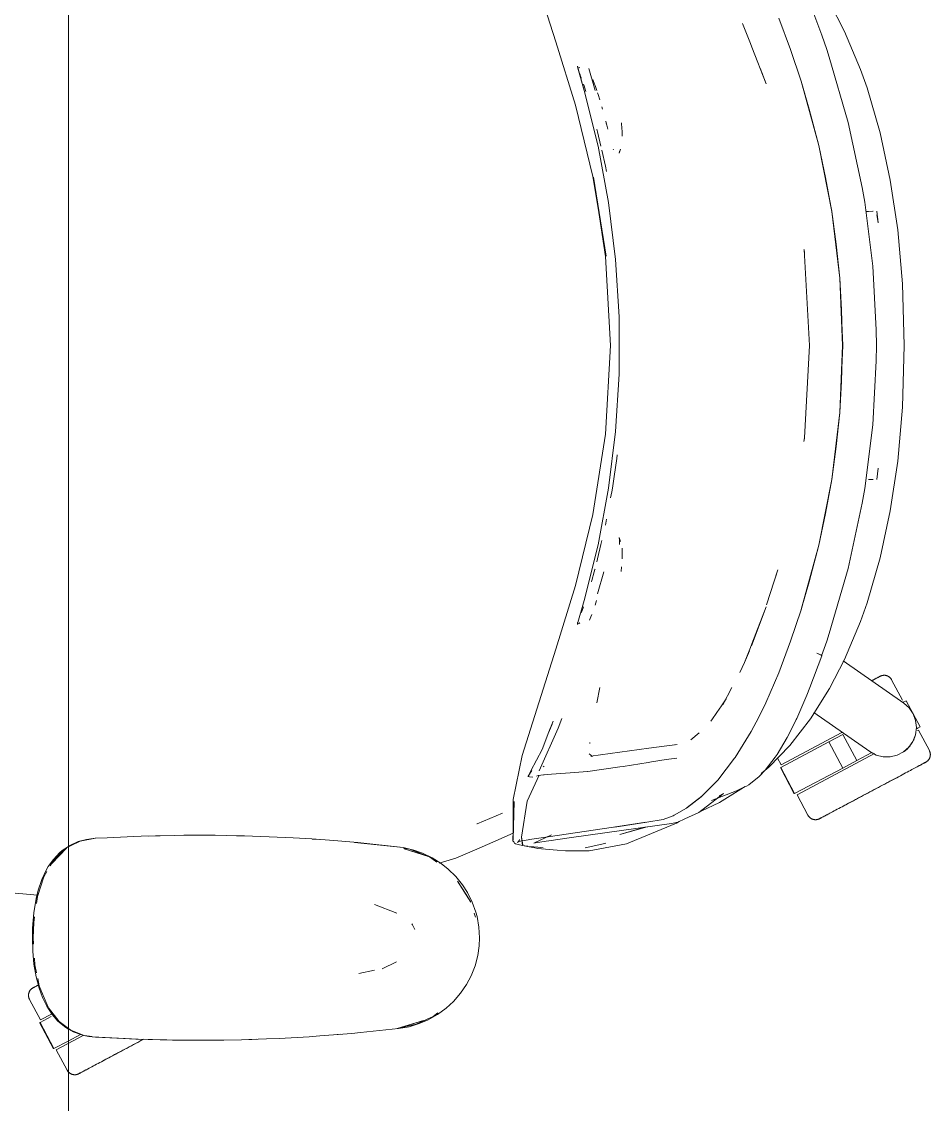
# Model space of a CAD drawing. Header units: millimetres. Extents: x 155927 to 326028, y -36033 to 97293.
# Drawn here: x 202203 to 202633, y 31771 to 32283 of the extents above; entities that cross this region are included whole.
import ezdxf

# ---------------------------------------------------------------- set-up
doc = ezdxf.new("R2010")
doc.units = ezdxf.units.MM
doc.header["$MEASUREMENT"] = 0
doc.layers.add('G-IMPT', color=8, linetype='CONTINUOUS', lineweight=9)
doc.layers.add('I-FURN', color=8, linetype='CONTINUOUS', lineweight=9)

msp = doc.modelspace()

# ---------------------------------------------------------------- linework, layer by layer
at = {"layer": 'G-IMPT'}
for p, q in [((202455.88, 32273.41), (202439.89, 32323.65)), ((202581.55, 32276.5), (202575.95, 32291.57)), ((202592.36, 32278.29), (202585.26, 32292.07)), ((202566.78, 32269.72), (202561.32, 32284.6)), ((202547.81, 32272.64), (202544.09, 32281.96)), ((202544.09, 32281.96), (202545.08, 32279.72)), ((202599.87, 32260.32), (202592.36, 32278.29)), ((202465.07, 32243.43), (202455.88, 32273.41)), ((202581.55, 32276.5), (202583.89, 32269.67)), ((202548.47, 32270.91), (202547.81, 32272.64)), ((202555.19, 32253.46), (202548.47, 32270.91)), ((202566.78, 32269.72), (202571.78, 32254.8)), ((202585.08, 32266.07), (202583.89, 32269.67)), ((202585.08, 32266.07), (202594.02, 32235.24)), ((202466.03, 32261.6), (202466.16, 32261.85)), ((202469.3, 32250.38), (202466.03, 32261.6)), ((202469.3, 32250.38), (202466.18, 32261.2)), ((202466.23, 32260.91), (202466.18, 32261.2)), ((202469.3, 32250.38), (202466.23, 32260.91)), ((202467.12, 32261.06), (202466.51, 32261.45)), ((202467.12, 32261.06), (202466.91, 32261.21)), ((202467.57, 32257.13), (202467.17, 32258.2)), ((202474.49, 32250.38), (202471.45, 32260.81)), ((202555.19, 32253.46), (202552.46, 32260.89)), ((202599.87, 32260.32), (202602.95, 32251.58)), ((202467.92, 32256.16), (202467.57, 32257.13)), ((202468.9, 32253.41), (202469.19, 32252.61)), ((202469.92, 32250.38), (202469.19, 32252.61)), ((202473.37, 32255.56), (202474.13, 32253.4)), ((202474.38, 32252.68), (202474.13, 32253.4)), ((202474.38, 32252.68), (202475.15, 32250.37)), ((202575.51, 32241.55), (202571.74, 32254.71)), ((202580.17, 32224.3), (202571.74, 32254.71)), ((202580.17, 32224.3), (202571.78, 32254.8)), ((202475.84, 32224.06), (202469.3, 32250.38)), ((202469.92, 32250.38), (202470.07, 32249.92)), ((202475.53, 32249.24), (202475.78, 32248.46)), ((202475.78, 32248.46), (202476.57, 32245.97)), ((202602.95, 32251.58), (202609.12, 32230.34)), ((202465.07, 32243.43), (202473.38, 32209.75)), ((202477.56, 32242.67), (202477.89, 32241.55)), ((202575.51, 32241.55), (202580.17, 32224.3)), ((202475.61, 32230.8), (202475.27, 32232.08)), ((202479.47, 32235.88), (202480.46, 32232.02)), ((202479.47, 32235.88), (202479.86, 32234.35)), ((202486.89, 32234.53), (202486.85, 32235.01)), ((202487.16, 32230.82), (202486.89, 32234.53)), ((202600.69, 32204.45), (202594.02, 32235.24)), ((202477.16, 32224.05), (202475.61, 32230.8)), ((202487.16, 32230.82), (202487.26, 32229.45)), ((202487.27, 32228.75), (202487.26, 32229.45)), ((202609.12, 32230.34), (202613.93, 32207.98)), ((202475.84, 32224.06), (202480.78, 32197.4)), ((202479.32, 32214.65), (202477.62, 32222.07)), ((202483.06, 32222.26), (202482.93, 32222.67)), ((202485.73, 32220.66), (202486.42, 32222.61)), ((202485.73, 32220.66), (202485.95, 32221.71)), ((202586.34, 32193.18), (202580.13, 32224.42)), ((202580.13, 32224.42), (202586.34, 32193.25)), ((202580.17, 32224.3), (202583.24, 32209.28)), ((202479.79, 32212.02), (202479.32, 32214.65)), ((202473.38, 32209.75), (202479.64, 32172.01)), ((202479.38, 32171.83), (202473.64, 32209.37)), ((202479.64, 32172.01), (202473.64, 32209.37)), ((202586.34, 32193.18), (202583.24, 32209.28)), ((202617.43, 32184.56), (202613.93, 32207.98)), ((202601.88, 32197.53), (202600.69, 32204.45)), ((202480.78, 32197.4), (202484.07, 32170.48)), ((202605.69, 32167.36), (202601.88, 32197.53)), ((202590.16, 32161.66), (202586.34, 32193.25)), ((202588.29, 32177.7), (202586.34, 32193.18)), ((202590.13, 32161.62), (202586.34, 32193.18)), ((202602.43, 32193.17), (202603.67, 32193.22)), ((202605.76, 32193.29), (202603.67, 32193.22)), ((202605.76, 32193.29), (202605.65, 32193.29)), ((202607.52, 32193.26), (202608.17, 32187.85)), ((202607.61, 32191.61), (202608.17, 32187.85)), ((202619.69, 32158.99), (202617.43, 32184.56)), ((202588.29, 32177.7), (202590.13, 32161.62)), ((202479.38, 32171.83), (202481.73, 32129.85)), ((202573.12, 32175.12), (202573.17, 32174.88)), ((202575.67, 32129.85), (202573.17, 32175.19)), ((202573.17, 32175.19), (202573.4, 32173.57)), ((202573.4, 32173.57), (202573.17, 32174.88)), ((202485.73, 32143.41), (202484.07, 32170.48)), ((202607.3, 32137.16), (202605.69, 32167.36)), ((202590.13, 32161.62), (202590.8, 32146.73)), ((202590.13, 32161.62), (202591.27, 32129.85)), ((202591.5, 32129.85), (202590.16, 32161.66)), ((202620.54, 32129.85), (202619.69, 32158.99)), ((202590.8, 32146.73), (202591.27, 32129.85)), ((202485.73, 32116.29), (202485.73, 32143.41)), ((202607.3, 32137.16), (202607.4, 32129.85)), ((202479.38, 32087.86), (202481.73, 32129.85)), ((202575.73, 32129.85), (202573.4, 32086.12)), ((202575.67, 32129.85), (202573.4, 32086.12)), ((202590.13, 32098.07), (202591.27, 32129.85)), ((202590.16, 32098.03), (202591.5, 32129.85)), ((202590.8, 32112.96), (202591.27, 32129.85)), ((202607.3, 32122.53), (202607.4, 32129.85)), ((202619.69, 32100.7), (202620.54, 32129.85)), ((202607.3, 32122.53), (202605.69, 32092.33)), ((202485.73, 32116.29), (202484.07, 32089.21)), ((202590.8, 32112.96), (202590.13, 32098.07)), ((202617.43, 32075.13), (202619.69, 32100.7)), ((202590.13, 32098.07), (202586.34, 32066.52)), ((202590.16, 32098.03), (202586.34, 32066.44)), ((202590.13, 32098.07), (202588.29, 32081.99)), ((202480.78, 32062.3), (202484.07, 32089.21)), ((202605.69, 32092.33), (202601.88, 32062.16)), ((202473.38, 32049.94), (202479.38, 32087.86)), ((202573.12, 32084.57), (202573.17, 32084.81)), ((202573.4, 32086.12), (202573.14, 32084.34)), ((202573.4, 32086.12), (202573.17, 32084.81)), ((202586.34, 32066.52), (202588.29, 32081.99)), ((202483.4, 32067.92), (202484.69, 32076.45)), ((202484.69, 32076.45), (202484.87, 32078.11)), ((202613.93, 32051.71), (202617.43, 32075.13)), ((202607.52, 32066.43), (202608.17, 32071.85)), ((202483.4, 32067.92), (202482.55, 32062.3)), ((202580.17, 32035.39), (202586.34, 32066.52)), ((202580.17, 32035.39), (202586.34, 32066.44)), ((202586.34, 32066.52), (202583.24, 32050.41)), ((202603.67, 32066.47), (202605.76, 32066.4)), ((202605.76, 32066.4), (202605.65, 32066.4)), ((202475.84, 32035.63), (202480.78, 32062.3)), ((202481.75, 32057.77), (202482.3, 32060.67)), ((202482.55, 32062.3), (202482.3, 32060.67)), ((202601.88, 32062.16), (202600.69, 32055.24)), ((202594.02, 32024.45), (202600.69, 32055.24)), ((202473.38, 32049.94), (202465.07, 32016.26)), ((202479.82, 32047.66), (202479.28, 32044.85)), ((202580.17, 32035.39), (202583.24, 32050.41)), ((202609.12, 32029.35), (202613.93, 32051.71)), ((202477.62, 32037.62), (202477.16, 32035.64)), ((202485.95, 32037.99), (202485.73, 32039.03)), ((202485.73, 32039.03), (202486.42, 32037.08)), ((202485.95, 32037.99), (202485.98, 32035.68)), ((202475.84, 32035.63), (202469.3, 32009.31)), ((202475.61, 32028.89), (202477.16, 32035.64)), ((202485.99, 32035.82), (202485.98, 32035.68)), ((202487.27, 32033.98), (202487.18, 32028.92)), ((202487.27, 32033.98), (202487.26, 32031.19)), ((202580.17, 32035.39), (202571.74, 32004.98)), ((202580.17, 32035.39), (202571.78, 32004.89)), ((202575.51, 32018.14), (202580.17, 32035.39)), ((202475.61, 32028.89), (202475.28, 32027.6)), ((202487.18, 32028.92), (202487.26, 32031.19)), ((202602.95, 32008.11), (202609.12, 32029.35)), ((202473.99, 32022.73), (202472.88, 32018.74)), ((202473.99, 32022.73), (202474.31, 32023.87)), ((202474.31, 32023.87), (202474.36, 32024.05)), ((202475.58, 32012.41), (202478.49, 32022.8)), ((202486.87, 32025.13), (202486.65, 32023.03)), ((202560.72, 32023.7), (202555.46, 32007.22)), ((202560.72, 32023.7), (202559.64, 32020.27)), ((202594.02, 32024.45), (202585.08, 31993.62)), ((202472.88, 32018.74), (202472.67, 32018.05)), ((202575.51, 32018.14), (202571.74, 32004.98)), ((202455.88, 31986.29), (202465.07, 32016.26)), ((202469.3, 32009.31), (202466.22, 31998.88)), ((202475.14, 32009.32), (202474.41, 32007.1)), ((202602.95, 32008.11), (202599.87, 31999.37)), ((202468.14, 32004.11), (202467.89, 32003.45)), ((202468.14, 32004.11), (202468.88, 32006.21)), ((202472.42, 32001.56), (202472.8, 32002.57)), ((202555.19, 32006.23), (202548.37, 31987.82)), ((202555.19, 32006.23), (202548.47, 31988.78)), ((202571.78, 32004.89), (202566.78, 31989.97)), ((202466.03, 31998.09), (202466.08, 31998.31)), ((202466.11, 31997.85), (202466.03, 31998.09)), ((202466.08, 31998.31), (202466.16, 31998.61)), ((202466.16, 31998.61), (202466.22, 31998.88)), ((202467.12, 31998.63), (202466.51, 31998.24)), ((202467.12, 31998.63), (202466.91, 31998.48)), ((202472.42, 32001.56), (202471.81, 31999.9)), ((202599.87, 31999.37), (202592.36, 31981.4)), ((202585.08, 31993.62), (202583.89, 31990.02)), ((202455.88, 31986.29), (202439.89, 31936.04)), ((202545.08, 31979.97), (202547.81, 31987.05)), ((202548.47, 31988.78), (202547.81, 31987.05)), ((202561.32, 31975.09), (202566.78, 31989.97)), ((202581.48, 31983.08), (202583.89, 31990.02)), ((202545.08, 31979.97), (202547.39, 31985.42)), ((202575.95, 31968.12), (202581.52, 31983.09)), ((202580.25, 31983.87), (202579.19, 31984.29)), ((202579.19, 31984.29), (202579.79, 31984.07)), ((202580.25, 31983.87), (202579.79, 31984.07)), ((202580.25, 31983.87), (202580.9, 31983.59)), ((202580.25, 31983.87), (202581.08, 31983.49)), ((202580.9, 31983.59), (202581.08, 31983.49)), ((202581.48, 31983.22), (202581.08, 31983.49)), ((202581.08, 31983.49), (202581.47, 31983.26)), ((202581.48, 31983.22), (202581.47, 31983.26)), ((202581.52, 31983.09), (202581.48, 31983.22)), ((202581.48, 31983.22), (202581.48, 31983.08)), ((202585.26, 31967.62), (202592.36, 31981.4)), ((202542.89, 31975.13), (202545.08, 31979.97)), ((202561.32, 31975.09), (202555.14, 31960.87)), ((202476.61, 31968.17), (202475.19, 31960.92)), ((202539.02, 31968.08), (202534.83, 31959.98)), ((202574.47, 31964.44), (202575.95, 31968.12)), ((202576.29, 31953.33), (202585.26, 31967.62)), ((202536.33, 31962.75), (202533.78, 31959)), ((202536.33, 31962.75), (202534.83, 31959.98)), ((202551.75, 31954.14), (202555.14, 31960.87)), ((202569.69, 31953.48), (202574.47, 31964.44)), ((202533.38, 31958.42), (202529.89, 31953.28)), ((202533.78, 31959), (202533.38, 31958.42)), ((202452.57, 31947.23), (202454.59, 31952.13)), ((202454.59, 31952.13), (202452.57, 31947.02)), ((202452.57, 31947.02), (202454.05, 31950.78)), ((202458.61, 31953.45), (202456.87, 31948.87)), ((202529.89, 31953.28), (202529.14, 31952.18)), ((202551.75, 31954.14), (202548.18, 31947.35)), ((202569.69, 31953.48), (202565.17, 31944.43)), ((202569.47, 31953.04), (202565.17, 31944.43)), ((202569.69, 31953.48), (202565.47, 31945.03)), ((202576.29, 31953.33), (202566.48, 31940.73)), ((202569.47, 31953.04), (202569.69, 31953.48)), ((202456.87, 31948.87), (202447.95, 31928.71)), ((202449.32, 31938.76), (202452.57, 31947.23)), ((202523.61, 31946.65), (202519.71, 31943.31)), ((202544.41, 31941.12), (202548.18, 31947.35)), ((202471.93, 31941.7), (202471.97, 31942.05)), ((202499.76, 31939.37), (202513.12, 31941.15)), ((202513.12, 31941.15), (202512.64, 31941.01)), ((202544.41, 31941.12), (202540.53, 31935.02)), ((202556.53, 31930.43), (202566.48, 31940.73)), ((202565.17, 31944.43), (202560.43, 31936.43)), ((202565.17, 31944.43), (202565.47, 31945.03)), ((202439.89, 31936.04), (202435.7, 31915.09)), ((202449.32, 31938.76), (202444.04, 31928.65)), ((202471.57, 31936.75), (202473.14, 31935.51)), ((202499.76, 31939.37), (202472.43, 31935.64)), ((202472.43, 31935.64), (202472.69, 31935.59)), ((202472.92, 31935.55), (202472.69, 31935.59)), ((202554.86, 31929.01), (202559.57, 31935.14)), ((202559.57, 31935.14), (202560.43, 31936.43)), ((202450.32, 31930.88), (202449.89, 31930.61)), ((202470.91, 31928.37), (202486.13, 31930.58)), ((202486.13, 31930.58), (202487.68, 31930.83)), ((202487.68, 31930.83), (202499.45, 31932.69)), ((202501.11, 31932.96), (202499.45, 31932.69)), ((202507.95, 31934.02), (202501.11, 31932.96)), ((202507.95, 31934.02), (202513.02, 31934.76)), ((202532.34, 31924.33), (202540.36, 31934.77)), ((202540.36, 31934.77), (202540.53, 31935.02)), ((202552.85, 31927.43), (202556.53, 31930.43)), ((202442.33, 31914.39), (202447.91, 31926.68)), ((202442.69, 31926.2), (202442.66, 31926.36)), ((202442.69, 31926.2), (202444.53, 31928.9)), ((202442.69, 31926.2), (202444.04, 31928.65)), ((202442.72, 31926.07), (202442.69, 31926.2)), ((202443.41, 31925.92), (202442.72, 31926.07)), ((202444.93, 31925.75), (202443.41, 31925.92)), ((202446.67, 31926.23), (202447.44, 31926.51)), ((202447.51, 31926.53), (202447.44, 31926.51)), ((202449.97, 31926.81), (202447.51, 31926.53)), ((202449.97, 31926.81), (202450.34, 31926.86)), ((202453.75, 31927.11), (202450.34, 31926.86)), ((202453.75, 31927.11), (202462.59, 31927.74)), ((202470.83, 31928.36), (202462.59, 31927.74)), ((202470.91, 31928.37), (202470.83, 31928.36)), ((202547.1, 31922.13), (202551.96, 31925.99)), ((202554.86, 31929.01), (202551.96, 31925.99)), ((202524.61, 31916.43), (202532.34, 31924.33)), ((202544.6, 31920.82), (202533.16, 31913.7)), ((202543.52, 31920.34), (202541.3, 31919.27)), ((202545.96, 31921.51), (202543.52, 31920.34)), ((202544.6, 31920.82), (202545.37, 31921.32)), ((202545.96, 31921.51), (202547.1, 31922.13)), ((202435.7, 31915.09), (202435.66, 31896.22)), ((202524.61, 31916.43), (202517.64, 31911.01)), ((202517.87, 31911.34), (202524.82, 31916.74)), ((202524.82, 31916.74), (202521.24, 31913.93)), ((202535.05, 31917.99), (202523.39, 31909.07)), ((202529.39, 31914.76), (202541.3, 31919.27)), ((202535.05, 31917.99), (202533.09, 31916.87)), ((202436.14, 31914.2), (202435.56, 31895.76)), ((202436.14, 31914.2), (202435.66, 31896.22)), ((202442.33, 31914.39), (202439.61, 31897.34)), ((202517.64, 31911.01), (202511.81, 31907.72)), ((202517.87, 31911.34), (202521.24, 31913.93)), ((202533.16, 31913.7), (202524.53, 31909.72)), ((202430.56, 31908.66), (202418.7, 31903.73)), ((202483.16, 31902.06), (202498.35, 31904.39)), ((202483.76, 31902.16), (202498.92, 31904.46)), ((202483.76, 31902.16), (202498.35, 31904.39)), ((202506.59, 31905.76), (202498.92, 31904.46)), ((202511.38, 31907.51), (202506.59, 31905.76)), ((202510.46, 31903.79), (202513.45, 31904.44)), ((202511.38, 31907.51), (202511.81, 31907.72)), ((202514.07, 31904.73), (202512.9, 31903.95)), ((202516.82, 31906.01), (202513.45, 31904.44)), ((202523.39, 31909.07), (202516.82, 31906.01)), ((202418.43, 31903.63), (202418.7, 31903.73)), ((202483.16, 31902.06), (202452.28, 31897.51)), ((202463.25, 31897.12), (202510.46, 31903.79)), ((202486.04, 31898.67), (202498.99, 31902.17)), ((202486.04, 31898.67), (202497.93, 31902.02)), ((202512.9, 31903.95), (202496.45, 31897.16)), ((202225.79, 31893.26), (202230.12, 31895.24)), ((202226.7, 31893.34), (202230.96, 31895.44)), ((202234.07, 31896.31), (202230.12, 31895.24)), ((202230.96, 31895.44), (202238.31, 31896.81)), ((202238.08, 31896.81), (202234.07, 31896.31)), ((202243.75, 31897.09), (202238.08, 31896.81)), ((202243.75, 31897.09), (202256.31, 31897.71)), ((202259.85, 31897.83), (202256.31, 31897.71)), ((202275.52, 31898.21), (202259.85, 31897.83)), ((202263.25, 31897.89), (202266.58, 31898.03)), ((202268.8, 31898.04), (202266.58, 31898.03)), ((202275.52, 31898.21), (202280.03, 31898.26)), ((202280.03, 31898.26), (202294.75, 31898.26)), ((202300.22, 31898.18), (202294.75, 31898.26)), ((202300.22, 31898.18), (202312.52, 31897.89)), ((202306.99, 31898.05), (202304.92, 31898.05)), ((202308.65, 31897.97), (202306.99, 31898.05)), ((202320.4, 31897.59), (202312.52, 31897.89)), ((202320.4, 31897.59), (202331.71, 31897.06)), ((202340.58, 31896.49), (202331.71, 31897.06)), ((202340.58, 31896.49), (202350.87, 31895.77)), ((202342.62, 31896.36), (202340.72, 31896.45)), ((202342.62, 31896.36), (202344.04, 31896.22)), ((202362.26, 31894.78), (202350.87, 31895.77)), ((202383.7, 31892.43), (202360.75, 31894.88)), ((202360.75, 31894.88), (202380.88, 31892.76)), ((202383.7, 31892.43), (202362.26, 31894.78)), ((202419.66, 31892.21), (202427.49, 31895.63)), ((202427.49, 31895.63), (202435.66, 31899.19)), ((202435.53, 31895.64), (202435.72, 31896.5)), ((202435.53, 31895.64), (202435.92, 31895.07)), ((202435.56, 31895.76), (202435.66, 31896.22)), ((202435.66, 31896.22), (202435.69, 31896.39)), ((202435.72, 31896.5), (202435.69, 31896.39)), ((202436.3, 31894.57), (202435.92, 31895.07)), ((202436.3, 31894.57), (202436.83, 31894.25)), ((202438.7, 31893.7), (202436.83, 31894.25)), ((202438.78, 31895.46), (202437.68, 31894.9)), ((202438.19, 31895.29), (202437.68, 31894.9)), ((202438.16, 31895.29), (202444.43, 31896.4)), ((202438.78, 31895.46), (202438.16, 31895.29)), ((202438.51, 31895.83), (202438.19, 31895.29)), ((202438.51, 31895.83), (202438.59, 31896.33)), ((202440.3, 31893.76), (202439.61, 31897.34)), ((202440.3, 31893.76), (202439.68, 31897.3)), ((202439.68, 31897.3), (202440.06, 31893.35)), ((202452.28, 31897.51), (202444.43, 31896.4)), ((202453.83, 31898.49), (202445.4, 31894.49)), ((202445.4, 31894.49), (202446.26, 31894.63)), ((202446.26, 31894.63), (202451.29, 31895.46)), ((202451.29, 31895.46), (202452.58, 31895.68)), ((202463.25, 31897.12), (202452.58, 31895.68)), ((202469.66, 31892.35), (202478.97, 31894.39)), ((202471.52, 31890.94), (202489.22, 31894.17)), ((202478.97, 31894.39), (202479.54, 31894.54)), ((202489.22, 31894.17), (202493.08, 31895.77)), ((202496.45, 31897.16), (202493.08, 31895.77)), ((202217.56, 31884.84), (202224.47, 31892.23)), ((202221.25, 31889.92), (202218.39, 31886.87)), ((202218.76, 31886.93), (202224.47, 31892.23)), ((202218.98, 31886.47), (202222.05, 31890)), ((202221.25, 31889.92), (202222.57, 31891.05)), ((202224.47, 31892.23), (202222.05, 31890)), ((202225.43, 31893.01), (202222.57, 31891.05)), ((202226.7, 31893.34), (202225.43, 31892.71)), ((202383.7, 31892.43), (202380.88, 31892.76)), ((202383.7, 31892.43), (202388.66, 31891.27)), ((202383.78, 31892.21), (202386.83, 31891.63)), ((202396.05, 31888.03), (202384.2, 31891.84)), ((202393.35, 31888.93), (202384.2, 31891.84)), ((202386.83, 31891.63), (202395.01, 31888.43)), ((202392.8, 31889.82), (202388.66, 31891.27)), ((202397.38, 31887.63), (202392.8, 31889.82)), ((202408.54, 31887.35), (202419.66, 31892.21)), ((202441.97, 31893.17), (202438.7, 31893.7)), ((202442.39, 31892.91), (202440.06, 31893.35)), ((202441.97, 31893.17), (202442.59, 31893.09)), ((202442.39, 31892.91), (202446.64, 31892.1)), ((202447.28, 31892.57), (202443.48, 31892.99)), ((202447.11, 31892.05), (202446.64, 31892.1)), ((202456.43, 31891.25), (202447.11, 31892.05)), ((202447.28, 31892.57), (202449.87, 31892.36)), ((202456.43, 31891.25), (202460.39, 31890.91)), ((202460.39, 31890.91), (202464.56, 31890.91)), ((202471.52, 31890.94), (202464.56, 31890.91)), ((202218.39, 31886.87), (202215.94, 31883.42)), ((202216.87, 31883.78), (202218.76, 31886.93)), ((202217.56, 31884.84), (202218.84, 31886.31)), ((202396.05, 31888.03), (202393.35, 31888.93)), ((202396.05, 31888.03), (202399.63, 31885.61)), ((202397.38, 31887.63), (202401.7, 31884.9)), ((202408.54, 31887.35), (202400.72, 31885.09)), ((202405.01, 31882.28), (202401.7, 31884.9)), ((202212.93, 31877.41), (202215.14, 31882.05)), ((202213.79, 31878.63), (202215.26, 31881.08)), ((202215.14, 31882.05), (202215.94, 31883.42)), ((202408.61, 31878.73), (202405.01, 31882.28)), ((202408.61, 31878.73), (202411.8, 31874.76)), ((202210.76, 31869.23), (202213.79, 31878.63)), ((202211.19, 31872.32), (202212.93, 31877.41)), ((202415.66, 31866.6), (202409.34, 31876.55)), ((202413.5, 31870.28), (202409.34, 31876.55)), ((202414.07, 31871.21), (202411.8, 31874.76)), ((202210.9, 31869.86), (202195.02, 31871.3)), ((202211.19, 31872.32), (202210.21, 31868.39)), ((202210.3, 31865.94), (202210.76, 31869.23)), ((202415.66, 31866.6), (202413.5, 31870.28)), ((202416.31, 31866.7), (202414.07, 31871.21)), ((202210.21, 31868.39), (202209.1, 31861.63)), ((202370.18, 31865.53), (202380.61, 31861.38)), ((202416.31, 31866.7), (202418.02, 31861.93)), ((202208.52, 31854.32), (202209.1, 31861.63)), ((202209.04, 31856.98), (202209.43, 31859.76)), ((202417.22, 31861.49), (202417.84, 31859.46)), ((202418.59, 31859.8), (202418.02, 31861.93)), ((202419.47, 31854.85), (202418.59, 31859.8)), ((202208.52, 31854.32), (202208.43, 31849.81)), ((202209.04, 31856.98), (202208.81, 31849.81)), ((202388.13, 31855.86), (202387.84, 31856.31)), ((202389.15, 31853.64), (202388.13, 31855.86)), ((202419.76, 31849.81), (202419.47, 31854.85)), ((202208.43, 31849.81), (202208.61, 31843.47)), ((202209, 31846.7), (202208.81, 31849.81)), ((202419.76, 31849.81), (202419.59, 31845.96)), ((202209.18, 31837.32), (202208.61, 31843.47)), ((202418.94, 31841.45), (202419.59, 31845.96)), ((202209.59, 31836.98), (202209.4, 31840.19)), ((202380.51, 31838.43), (202373.73, 31835.17)), ((202418.94, 31841.45), (202417.68, 31836.58)), ((202209.18, 31837.32), (202210.18, 31831.39)), ((202210.36, 31833.23), (202209.59, 31836.98)), ((202362.68, 31832.83), (202370.12, 31834.4)), ((202415.85, 31831.87), (202417.68, 31836.58)), ((202211.61, 31825.91), (202210.18, 31831.39)), ((202211.63, 31827.02), (202210.92, 31830.49)), ((202413.66, 31827.71), (202410.83, 31823.54)), ((202413.66, 31827.71), (202415.85, 31831.87)), ((202211.61, 31825.91), (202213.19, 31821.58)), ((202211.63, 31827.02), (202213.96, 31821.4)), ((202410.83, 31823.54), (202407.5, 31819.71)), ((202215.18, 31817.5), (202213.19, 31821.58)), ((202215.8, 31817.01), (202213.96, 31821.4)), ((202215.18, 31817.5), (202217.83, 31813.45)), ((202404.07, 31816.54), (202407.5, 31819.71)), ((202221.02, 31810.22), (202216.02, 31816.73)), ((202217.83, 31813.45), (202220.5, 31810.42)), ((202389.85, 31808.9), (202397.92, 31812.64)), ((202395.54, 31811.03), (202399.98, 31813.54)), ((202400.03, 31814.24), (202397.92, 31812.64)), ((202404.07, 31816.54), (202399.98, 31813.54)), ((202224.24, 31807.34), (202220.5, 31810.42)), ((202225.43, 31806.95), (202221.02, 31810.22)), ((202225.43, 31806.66), (202224.24, 31807.34)), ((202380.88, 31806.86), (202393.35, 31810.69)), ((202380.88, 31806.86), (202384.2, 31807.78)), ((202381.4, 31806.86), (202386.44, 31807.75)), ((202389.85, 31808.9), (202381.45, 31806.99)), ((202393.35, 31810.69), (202384.2, 31807.78)), ((202391.3, 31809.22), (202386.44, 31807.75)), ((202395.54, 31811.03), (202391.3, 31809.22)), ((202226.64, 31806.05), (202225.43, 31806.95)), ((202227.67, 31805.38), (202225.43, 31806.66)), ((202232.84, 31803.64), (202226.64, 31806.05)), ((202227.67, 31805.38), (202231.31, 31803.99)), ((202232.66, 31803.62), (202231.31, 31803.99)), ((202232.66, 31803.62), (202235.05, 31803.18)), ((202232.84, 31803.64), (202236.68, 31803.06)), ((202236.7, 31802.92), (202235.05, 31803.18)), ((202257.28, 31801.87), (202236.7, 31802.92)), ((202258.48, 31801.84), (202236.7, 31802.92)), ((202236.7, 31802.92), (202238.31, 31802.81)), ((202258.48, 31801.84), (202238.31, 31802.81)), ((202319.03, 31801.97), (202307.27, 31801.58)), ((202319.03, 31801.97), (202325.06, 31802.22)), ((202339.2, 31803.03), (202325.06, 31802.22)), ((202344.28, 31803.36), (202339.2, 31803.03)), ((202344.28, 31803.36), (202359.34, 31804.61)), ((202352.47, 31804.01), (202354.14, 31804.18)), ((202359.34, 31804.61), (202363.47, 31804.95)), ((202363.47, 31804.95), (202381.4, 31806.86)), ((202278.67, 31801.37), (202257.28, 31801.87)), ((202268.84, 31801.53), (202257.28, 31801.87)), ((202257.28, 31801.87), (202258.48, 31801.84)), ((202278.67, 31801.37), (202258.48, 31801.84)), ((202298.86, 31801.42), (202268.84, 31801.53)), ((202278.67, 31801.37), (202268.84, 31801.53)), ((202268.84, 31801.53), (202288.06, 31801.33)), ((202276.63, 31801.39), (202274.72, 31801.46)), ((202278.67, 31801.41), (202276.63, 31801.39)), ((202298.86, 31801.42), (202278.67, 31801.37)), ((202298.86, 31801.42), (202288.06, 31801.33)), ((202298.86, 31801.42), (202307.27, 31801.58)), ((202312.21, 31801.72), (202310.72, 31801.71)), ((202314.15, 31801.83), (202312.21, 31801.72))]:
    msp.add_line(p, q, dxfattribs=at)
at = {"layer": 'I-FURN'}
for p, q in [((202225.43, 31407.61), (202225.43, 32807.61)), ((202225.43, 32807.61), (202225.43, 31407.61)), ((202591.73, 31980.72), (202620.32, 31960.71)), ((202605, 31971.22), (202605.53, 31971.51)), ((202605.81, 31971.65), (202605.29, 31971.38)), ((202605.53, 31971.51), (202606.03, 31971.77)), ((202606.29, 31971.91), (202605.81, 31971.65)), ((202606.03, 31971.77), (202606.5, 31972.02)), ((202606.74, 31972.15), (202606.29, 31971.91)), ((202606.5, 31972.02), (202606.93, 31972.25)), ((202607.15, 31972.36), (202606.74, 31972.15)), ((202606.93, 31972.25), (202607.32, 31972.46)), ((202607.52, 31972.56), (202607.15, 31972.36)), ((202607.32, 31972.46), (202607.68, 31972.65)), ((202607.85, 31972.74), (202607.52, 31972.56)), ((202607.68, 31972.65), (202608, 31972.82)), ((202608.15, 31972.9), (202607.85, 31972.74)), ((202608, 31972.82), (202608.27, 31972.96)), ((202608.41, 31973.04), (202608.15, 31972.9)), ((202608.27, 31972.96), (202608.52, 31973.09)), ((202608.63, 31973.15), (202608.41, 31973.04)), ((202608.52, 31973.09), (202608.72, 31973.2)), ((202608.81, 31973.25), (202608.63, 31973.15)), ((202608.72, 31973.2), (202608.88, 31973.29)), ((202608.95, 31973.32), (202608.81, 31973.25)), ((202608.88, 31973.29), (202609, 31973.35)), ((202609.05, 31973.38), (202608.95, 31973.32)), ((202609, 31973.35), (202609.08, 31973.39)), ((202609.11, 31973.41), (202609.05, 31973.38)), ((202609.08, 31973.39), (202609.12, 31973.42)), ((202609.13, 31973.42), (202609.11, 31973.41)), ((202609.12, 31973.42), (202609.13, 31973.42)), ((202609.13, 31973.42), (202609.27, 31973.49)), ((202609.27, 31973.49), (202609.42, 31973.56)), ((202609.42, 31973.56), (202609.57, 31973.62)), ((202609.57, 31973.62), (202609.72, 31973.68)), ((202609.72, 31973.68), (202609.87, 31973.72)), ((202609.87, 31973.72), (202610.03, 31973.77)), ((202610.03, 31973.77), (202610.19, 31973.8)), ((202610.19, 31973.8), (202610.35, 31973.83)), ((202610.35, 31973.83), (202610.5, 31973.86)), ((202610.5, 31973.86), (202610.66, 31973.88)), ((202610.66, 31973.88), (202610.83, 31973.89)), ((202610.83, 31973.89), (202610.99, 31973.89)), ((202610.99, 31973.89), (202611.15, 31973.89)), ((202611.15, 31973.89), (202611.31, 31973.88)), ((202611.31, 31973.88), (202611.47, 31973.87)), ((202611.47, 31973.87), (202611.63, 31973.85)), ((202611.63, 31973.85), (202611.79, 31973.82)), ((202611.79, 31973.82), (202611.95, 31973.78)), ((202611.95, 31973.78), (202612.1, 31973.74)), ((202612.1, 31973.74), (202612.26, 31973.7)), ((202612.26, 31973.7), (202612.41, 31973.64)), ((202612.41, 31973.64), (202612.56, 31973.59)), ((202612.56, 31973.59), (202612.71, 31973.52)), ((202612.71, 31973.52), (202612.85, 31973.45)), ((202612.85, 31973.45), (202612.99, 31973.38)), ((202612.99, 31973.38), (202613.13, 31973.29)), ((202613.13, 31973.29), (202613.27, 31973.21)), ((202613.27, 31973.21), (202613.4, 31973.11)), ((202613.4, 31973.11), (202613.53, 31973.02)), ((202613.53, 31973.02), (202613.65, 31972.91)), ((202613.65, 31972.91), (202613.77, 31972.81)), ((202613.77, 31972.81), (202613.89, 31972.69)), ((202613.89, 31972.69), (202614, 31972.58)), ((202614, 31972.58), (202614.11, 31972.46)), ((202614.11, 31972.46), (202614.21, 31972.33)), ((202614.21, 31972.33), (202614.3, 31972.2)), ((202614.3, 31972.2), (202614.39, 31972.07)), ((202614.39, 31972.07), (202614.48, 31971.93)), ((202614.48, 31971.93), (202614.56, 31971.79)), ((202614.56, 31971.79), (202614.58, 31971.75)), ((202619.73, 31962.07), (202614.58, 31971.75)), ((202620.09, 31961.12), (202621.48, 31961.86)), ((202620.17, 31961.17), (202620.09, 31961.12)), ((202620.32, 31960.71), (202622.83, 31958.45)), ((202628.05, 31949.5), (202621.48, 31961.86)), ((202604.27, 31937.78), (202577.84, 31956.29)), ((202622.83, 31958.45), (202624.73, 31955.66)), ((202624.73, 31955.66), (202625.9, 31952.5)), ((202625.9, 31952.5), (202626.29, 31949.15)), ((202562.34, 31931.55), (202591.03, 31946.81)), ((202584.86, 31942.4), (202591.5, 31945.93)), ((202598.08, 31933.57), (202591.5, 31945.93)), ((202625.86, 31945.8), (202624.64, 31942.66)), ((202626.29, 31949.15), (202625.86, 31945.8)), ((202626.26, 31949.52), (202626.66, 31948.76)), ((202628.05, 31949.5), (202626.66, 31948.76)), ((202626.66, 31948.76), (202626.74, 31948.81)), ((202626.87, 31947.74), (202627.24, 31947.94)), ((202632.39, 31938.25), (202627.24, 31947.94)), ((202562.15, 31930.32), (202584.86, 31942.4)), ((202591.44, 31930.03), (202584.86, 31942.4)), ((202621.87, 31939.03), (202624.16, 31941.82)), ((202624.64, 31942.66), (202622.71, 31939.89)), ((202569.85, 31917.42), (202606.46, 31936.89)), ((202605.14, 31937.32), (202598.08, 31933.57)), ((202607.25, 31936.19), (202604.27, 31937.78)), ((202610.52, 31935.36), (202607.25, 31936.19)), ((202613.89, 31935.34), (202610.52, 31935.36)), ((202617.17, 31936.13), (202613.89, 31935.34)), ((202620.17, 31937.67), (202617.17, 31936.13)), ((202622.71, 31939.89), (202620.17, 31937.67)), ((202620.45, 31937.88), (202621.87, 31939.03)), ((202632.39, 31938.25), (202632.46, 31938.11)), ((202632.46, 31938.11), (202632.53, 31937.96)), ((202632.53, 31937.96), (202632.59, 31937.81)), ((202632.59, 31937.81), (202632.65, 31937.66)), ((202632.67, 31935.13), (202632.62, 31934.98)), ((202632.65, 31937.66), (202632.7, 31937.51)), ((202632.72, 31935.28), (202632.67, 31935.13)), ((202632.7, 31937.51), (202632.74, 31937.35)), ((202632.76, 31935.44), (202632.72, 31935.28)), ((202632.74, 31937.35), (202632.78, 31937.2)), ((202632.79, 31935.6), (202632.76, 31935.44)), ((202632.78, 31937.2), (202632.81, 31937.04)), ((202632.82, 31935.75), (202632.79, 31935.6)), ((202632.81, 31937.04), (202632.83, 31936.88)), ((202632.84, 31935.91), (202632.82, 31935.75)), ((202632.83, 31936.88), (202632.85, 31936.72)), ((202632.85, 31936.08), (202632.84, 31935.91)), ((202632.85, 31936.72), (202632.86, 31936.56)), ((202632.86, 31936.24), (202632.85, 31936.08)), ((202632.86, 31936.56), (202632.86, 31936.4)), ((202632.86, 31936.4), (202632.86, 31936.24)), ((202560.66, 31934.71), (202562.34, 31931.55)), ((202561.98, 31930.23), (202568.56, 31917.87)), ((202568.73, 31917.96), (202562.15, 31930.32)), ((202591.44, 31930.03), (202568.73, 31917.96)), ((202598.08, 31933.57), (202591.44, 31930.03)), ((202624.79, 31929.65), (202625.42, 31929.98)), ((202625.42, 31929.98), (202626.02, 31930.3)), ((202626.33, 31930.47), (202625.75, 31930.16)), ((202626.02, 31930.3), (202626.59, 31930.61)), ((202626.89, 31930.76), (202626.33, 31930.47)), ((202626.59, 31930.61), (202627.13, 31930.89)), ((202627.4, 31931.04), (202626.89, 31930.76)), ((202627.13, 31930.89), (202627.63, 31931.16)), ((202627.88, 31931.29), (202627.4, 31931.04)), ((202627.63, 31931.16), (202628.09, 31931.4)), ((202628.33, 31931.53), (202627.88, 31931.29)), ((202628.09, 31931.4), (202628.52, 31931.63)), ((202628.74, 31931.75), (202628.33, 31931.53)), ((202628.52, 31931.63), (202628.92, 31931.84)), ((202629.11, 31931.95), (202628.74, 31931.75)), ((202628.92, 31931.84), (202629.27, 31932.03)), ((202629.45, 31932.13), (202629.11, 31931.95)), ((202629.27, 31932.03), (202629.59, 31932.2)), ((202629.75, 31932.28), (202629.45, 31932.13)), ((202629.59, 31932.2), (202629.87, 31932.35)), ((202630, 31932.42), (202629.75, 31932.28)), ((202629.87, 31932.35), (202630.11, 31932.48)), ((202630.22, 31932.54), (202630, 31932.42)), ((202630.11, 31932.48), (202630.31, 31932.58)), ((202630.4, 31932.63), (202630.22, 31932.54)), ((202630.31, 31932.58), (202630.47, 31932.67)), ((202630.54, 31932.71), (202630.4, 31932.63)), ((202630.47, 31932.67), (202630.6, 31932.73)), ((202630.64, 31932.76), (202630.54, 31932.71)), ((202630.6, 31932.73), (202630.68, 31932.78)), ((202630.71, 31932.79), (202630.64, 31932.76)), ((202630.68, 31932.78), (202630.72, 31932.8)), ((202630.73, 31932.8), (202630.71, 31932.79)), ((202630.72, 31932.8), (202630.73, 31932.8)), ((202630.76, 31932.82), (202630.73, 31932.8)), ((202630.9, 31932.9), (202630.76, 31932.82)), ((202631.04, 31932.99), (202630.9, 31932.9)), ((202631.17, 31933.08), (202631.04, 31932.99)), ((202631.3, 31933.18), (202631.17, 31933.08)), ((202631.43, 31933.28), (202631.3, 31933.18)), ((202631.55, 31933.38), (202631.43, 31933.28)), ((202631.67, 31933.5), (202631.55, 31933.38)), ((202631.78, 31933.61), (202631.67, 31933.5)), ((202631.89, 31933.73), (202631.78, 31933.61)), ((202631.99, 31933.86), (202631.89, 31933.73)), ((202632.09, 31933.98), (202631.99, 31933.86)), ((202632.18, 31934.12), (202632.09, 31933.98)), ((202632.27, 31934.25), (202632.18, 31934.12)), ((202632.35, 31934.39), (202632.27, 31934.25)), ((202632.42, 31934.53), (202632.35, 31934.39)), ((202632.49, 31934.68), (202632.42, 31934.53)), ((202632.56, 31934.83), (202632.49, 31934.68)), ((202632.62, 31934.98), (202632.56, 31934.83)), ((202615.13, 31924.51), (202616.05, 31925)), ((202616.54, 31925.26), (202615.63, 31924.78)), ((202616.05, 31925), (202616.95, 31925.48)), ((202616.95, 31925.48), (202617.84, 31925.95)), ((202617.84, 31925.95), (202618.71, 31926.42)), ((202618.71, 31926.42), (202619.56, 31926.87)), ((202619.56, 31926.87), (202620.38, 31927.3)), ((202620.38, 31927.3), (202621.18, 31927.73)), ((202621.18, 31927.73), (202621.96, 31928.14)), ((202621.96, 31928.14), (202622.71, 31928.54)), ((202622.71, 31928.54), (202623.43, 31928.92)), ((202623.43, 31928.92), (202624.12, 31929.29)), ((202624.12, 31929.29), (202624.79, 31929.65)), ((202605.32, 31919.29), (202606.32, 31919.83)), ((202606.86, 31920.12), (202605.86, 31919.58)), ((202606.32, 31919.83), (202607.33, 31920.36)), ((202607.87, 31920.65), (202606.86, 31920.12)), ((202607.33, 31920.36), (202608.33, 31920.89)), ((202608.87, 31921.18), (202607.87, 31920.65)), ((202608.33, 31920.89), (202609.32, 31921.42)), ((202609.86, 31921.71), (202608.87, 31921.18)), ((202609.32, 31921.42), (202610.32, 31921.95)), ((202610.85, 31922.23), (202609.86, 31921.71)), ((202610.32, 31921.95), (202611.3, 31922.47)), ((202611.83, 31922.76), (202610.85, 31922.23)), ((202611.3, 31922.47), (202612.27, 31922.99)), ((202612.8, 31923.27), (202611.83, 31922.76)), ((202612.27, 31922.99), (202613.24, 31923.51)), ((202613.75, 31923.78), (202612.8, 31923.27)), ((202613.24, 31923.51), (202614.19, 31924.01)), ((202614.7, 31924.28), (202613.75, 31923.78)), ((202614.19, 31924.01), (202615.13, 31924.51)), ((202615.63, 31924.78), (202614.7, 31924.28)), ((202569.85, 31917.42), (202575, 31907.74)), ((202595.55, 31914.1), (202596.48, 31914.59)), ((202596.99, 31914.86), (202596.05, 31914.37)), ((202596.48, 31914.59), (202597.42, 31915.1)), ((202597.94, 31915.37), (202596.99, 31914.86)), ((202597.42, 31915.1), (202598.38, 31915.61)), ((202598.9, 31915.88), (202597.94, 31915.37)), ((202598.38, 31915.61), (202599.35, 31916.12)), ((202599.88, 31916.4), (202598.9, 31915.88)), ((202599.35, 31916.12), (202600.33, 31916.64)), ((202600.86, 31916.92), (202599.88, 31916.4)), ((202600.33, 31916.64), (202601.32, 31917.17)), ((202601.85, 31917.45), (202600.86, 31916.92)), ((202601.32, 31917.17), (202602.31, 31917.69)), ((202602.85, 31917.98), (202601.85, 31917.45)), ((202602.31, 31917.69), (202603.31, 31918.23)), ((202603.85, 31918.51), (202602.85, 31917.98)), ((202603.31, 31918.23), (202604.31, 31918.76)), ((202604.85, 31919.05), (202603.85, 31918.51)), ((202604.31, 31918.76), (202605.32, 31919.29)), ((202605.86, 31919.58), (202604.85, 31919.05)), ((202586.69, 31909.39), (202587.37, 31909.75)), ((202587.37, 31909.75), (202588.07, 31910.13)), ((202588.07, 31910.13), (202588.81, 31910.52)), ((202588.81, 31910.52), (202589.57, 31910.92)), ((202589.57, 31910.92), (202590.36, 31911.34)), ((202590.36, 31911.34), (202591.17, 31911.77)), ((202591.17, 31911.77), (202592.01, 31912.22)), ((202592.47, 31912.46), (202591.62, 31912.01)), ((202592.01, 31912.22), (202592.86, 31912.67)), ((202593.33, 31912.92), (202592.47, 31912.46)), ((202592.86, 31912.67), (202593.74, 31913.14)), ((202594.22, 31913.39), (202593.33, 31912.92)), ((202593.74, 31913.14), (202594.64, 31913.61)), ((202595.13, 31913.88), (202594.22, 31913.39)), ((202594.64, 31913.61), (202595.55, 31914.1)), ((202596.05, 31914.37), (202595.13, 31913.88)), ((202575.02, 31907.7), (202575, 31907.74)), ((202575.1, 31907.56), (202575.02, 31907.7)), ((202575.19, 31907.42), (202575.1, 31907.56)), ((202575.28, 31907.29), (202575.19, 31907.42)), ((202575.37, 31907.16), (202575.28, 31907.29)), ((202575.47, 31907.04), (202575.37, 31907.16)), ((202575.58, 31906.91), (202575.47, 31907.04)), ((202575.69, 31906.8), (202575.58, 31906.91)), ((202575.81, 31906.69), (202575.69, 31906.8)), ((202575.93, 31906.58), (202575.81, 31906.69)), ((202576.05, 31906.48), (202575.93, 31906.58)), ((202576.18, 31906.38), (202576.05, 31906.48)), ((202576.31, 31906.28), (202576.18, 31906.38)), ((202576.45, 31906.2), (202576.31, 31906.28)), ((202576.59, 31906.12), (202576.45, 31906.2)), ((202576.73, 31906.04), (202576.59, 31906.12)), ((202576.87, 31905.97), (202576.73, 31906.04)), ((202577.02, 31905.91), (202576.87, 31905.97)), ((202577.17, 31905.85), (202577.02, 31905.91)), ((202577.32, 31905.79), (202577.17, 31905.85)), ((202577.48, 31905.75), (202577.32, 31905.79)), ((202577.63, 31905.71), (202577.48, 31905.75)), ((202577.79, 31905.67), (202577.63, 31905.71)), ((202577.95, 31905.65), (202577.79, 31905.67)), ((202578.11, 31905.63), (202577.95, 31905.65)), ((202578.27, 31905.61), (202578.11, 31905.63)), ((202578.43, 31905.6), (202578.27, 31905.61)), ((202578.59, 31905.6), (202578.43, 31905.6)), ((202578.75, 31905.61), (202578.59, 31905.6)), ((202578.92, 31905.62), (202578.75, 31905.61)), ((202579.08, 31905.63), (202578.92, 31905.62)), ((202579.24, 31905.66), (202579.08, 31905.63)), ((202579.39, 31905.69), (202579.24, 31905.66)), ((202579.55, 31905.72), (202579.39, 31905.69)), ((202579.71, 31905.77), (202579.55, 31905.72)), ((202579.86, 31905.82), (202579.71, 31905.77)), ((202580.01, 31905.87), (202579.86, 31905.82)), ((202580.16, 31905.93), (202580.01, 31905.87)), ((202580.31, 31906), (202580.16, 31905.93)), ((202580.45, 31906.07), (202580.31, 31906)), ((202580.46, 31906.08), (202580.45, 31906.07)), ((202580.45, 31906.07), (202580.47, 31906.08)), ((202580.5, 31906.1), (202580.46, 31906.08)), ((202580.47, 31906.08), (202580.53, 31906.12)), ((202580.58, 31906.14), (202580.5, 31906.1)), ((202580.53, 31906.12), (202580.63, 31906.17)), ((202580.7, 31906.21), (202580.58, 31906.14)), ((202580.63, 31906.17), (202580.77, 31906.24)), ((202580.86, 31906.29), (202580.7, 31906.21)), ((202580.77, 31906.24), (202580.95, 31906.34)), ((202581.07, 31906.4), (202580.86, 31906.29)), ((202580.95, 31906.34), (202581.17, 31906.46)), ((202581.31, 31906.53), (202581.07, 31906.4)), ((202581.17, 31906.46), (202581.43, 31906.59)), ((202581.59, 31906.68), (202581.31, 31906.53)), ((202581.43, 31906.59), (202581.73, 31906.75)), ((202581.9, 31906.84), (202581.59, 31906.68)), ((202581.73, 31906.75), (202582.06, 31906.93)), ((202582.26, 31907.03), (202581.9, 31906.84)), ((202582.06, 31906.93), (202582.44, 31907.13)), ((202582.65, 31907.24), (202582.26, 31907.03)), ((202582.44, 31907.13), (202582.85, 31907.35)), ((202583.08, 31907.47), (202582.65, 31907.24)), ((202582.85, 31907.35), (202583.29, 31907.58)), ((202583.55, 31907.72), (202583.08, 31907.47)), ((202583.29, 31907.58), (202583.77, 31907.84)), ((202584.05, 31907.99), (202583.55, 31907.72)), ((202583.77, 31907.84), (202584.29, 31908.11)), ((202584.58, 31908.27), (202584.05, 31907.99)), ((202584.29, 31908.11), (202584.84, 31908.41)), ((202585.15, 31908.57), (202584.58, 31908.27)), ((202584.84, 31908.41), (202585.43, 31908.72)), ((202585.43, 31908.72), (202586.04, 31909.05)), ((202586.04, 31909.05), (202586.69, 31909.39)), ((202206.59, 31822.7), (202206.6, 31822.86)), ((202206.59, 31822.53), (202206.59, 31822.7)), ((202206.59, 31822.37), (202206.59, 31822.53)), ((202206.6, 31822.86), (202206.61, 31823.02)), ((202206.61, 31823.02), (202206.63, 31823.18)), ((202206.63, 31823.18), (202206.66, 31823.34)), ((202206.66, 31823.34), (202206.69, 31823.49)), ((202206.69, 31823.49), (202206.73, 31823.65)), ((202206.73, 31823.65), (202206.78, 31823.8)), ((202206.78, 31823.8), (202206.83, 31823.96)), ((202206.83, 31823.96), (202206.89, 31824.11)), ((202206.89, 31824.11), (202206.96, 31824.25)), ((202206.96, 31824.25), (202207.03, 31824.4)), ((202207.03, 31824.4), (202207.1, 31824.54)), ((202207.1, 31824.54), (202207.18, 31824.68)), ((202207.18, 31824.68), (202207.27, 31824.82)), ((202207.27, 31824.82), (202207.36, 31824.95)), ((202207.36, 31824.95), (202207.46, 31825.08)), ((202207.46, 31825.08), (202207.56, 31825.2)), ((202207.56, 31825.2), (202207.67, 31825.32)), ((202207.67, 31825.32), (202207.78, 31825.44)), ((202207.78, 31825.44), (202207.9, 31825.55)), ((202207.9, 31825.55), (202208.02, 31825.65)), ((202208.02, 31825.65), (202208.15, 31825.76)), ((202208.15, 31825.76), (202208.28, 31825.85)), ((202208.28, 31825.85), (202208.41, 31825.94)), ((202208.41, 31825.94), (202208.55, 31826.03)), ((202208.55, 31826.03), (202208.69, 31826.11)), ((202208.69, 31826.11), (202208.73, 31826.13)), ((202208.77, 31826.15), (202208.73, 31826.13)), ((202208.73, 31826.13), (202208.75, 31826.14)), ((202208.73, 31826.13), (202208.73, 31826.13)), ((202208.75, 31826.14), (202208.81, 31826.17)), ((202208.85, 31826.2), (202208.77, 31826.15)), ((202208.81, 31826.17), (202208.91, 31826.22)), ((202208.98, 31826.26), (202208.85, 31826.2)), ((202208.91, 31826.22), (202209.05, 31826.3)), ((202209.14, 31826.35), (202208.98, 31826.26)), ((202209.05, 31826.3), (202209.23, 31826.39)), ((202209.34, 31826.46), (202209.14, 31826.35)), ((202209.23, 31826.39), (202209.45, 31826.51)), ((202209.58, 31826.58), (202209.34, 31826.46)), ((202209.45, 31826.51), (202209.7, 31826.65)), ((202209.86, 31826.73), (202209.58, 31826.58)), ((202209.7, 31826.65), (202210, 31826.81)), ((202210.18, 31826.9), (202209.86, 31826.73)), ((202210, 31826.81), (202210.34, 31826.99)), ((202210.53, 31827.09), (202210.18, 31826.9)), ((202210.34, 31826.99), (202210.71, 31827.18)), ((202210.93, 31827.3), (202210.53, 31827.09)), ((202210.71, 31827.18), (202211.12, 31827.4)), ((202211.36, 31827.53), (202210.93, 31827.3)), ((202206.6, 31822.21), (202206.59, 31822.37)), ((202206.62, 31822.05), (202206.6, 31822.21)), ((202206.64, 31821.89), (202206.62, 31822.05)), ((202206.67, 31821.73), (202206.64, 31821.89)), ((202206.71, 31821.58), (202206.67, 31821.73)), ((202206.75, 31821.42), (202206.71, 31821.58)), ((202206.8, 31821.27), (202206.75, 31821.42)), ((202206.86, 31821.12), (202206.8, 31821.27)), ((202206.92, 31820.97), (202206.86, 31821.12)), ((202206.99, 31820.82), (202206.92, 31820.97)), ((202207.06, 31820.68), (202206.99, 31820.82)), ((202207.06, 31820.68), (202212.21, 31810.99)), ((202212.02, 31809.76), (202217.32, 31812.58)), ((202212.21, 31810.99), (202217.4, 31813.75)), ((202211.85, 31809.67), (202218.43, 31797.31)), ((202218.6, 31797.4), (202212.02, 31809.76)), ((202225.01, 31799.68), (202232.39, 31803.6)), ((202231.1, 31804.05), (202225.29, 31800.96)), ((202225.29, 31800.96), (202218.6, 31797.4)), ((202219.72, 31796.86), (202225.01, 31799.68)), ((202219.72, 31796.86), (202224.87, 31787.18)), ((202251.72, 31796.89), (202250.73, 31796.36)), ((202251.19, 31796.61), (202252.18, 31797.14)), ((202252.72, 31797.42), (202251.72, 31796.89)), ((202252.18, 31797.14), (202253.18, 31797.67)), ((202253.72, 31797.95), (202252.72, 31797.42)), ((202253.18, 31797.67), (202254.18, 31798.2)), ((202254.72, 31798.49), (202253.72, 31797.95)), ((202254.18, 31798.2), (202255.19, 31798.73)), ((202255.73, 31799.02), (202254.72, 31798.49)), ((202255.19, 31798.73), (202256.19, 31799.27)), ((202256.73, 31799.56), (202255.73, 31799.02)), ((202256.19, 31799.27), (202257.2, 31799.8)), ((202257.74, 31800.09), (202256.73, 31799.56)), ((202257.2, 31799.8), (202258.2, 31800.34)), ((202258.74, 31800.62), (202257.74, 31800.09)), ((202258.2, 31800.34), (202259.19, 31800.87)), ((202259.73, 31801.15), (202258.74, 31800.62)), ((202259.19, 31800.87), (202260.19, 31801.39)), ((202260.72, 31801.68), (202259.73, 31801.15)), ((202260.19, 31801.39), (202261.17, 31801.92)), ((202242.34, 31791.9), (202241.49, 31791.45)), ((202241.88, 31791.66), (202242.73, 31792.11)), ((202243.2, 31792.36), (202242.34, 31791.9)), ((202242.73, 31792.11), (202243.61, 31792.58)), ((202244.09, 31792.83), (202243.2, 31792.36)), ((202243.61, 31792.58), (202244.51, 31793.06)), ((202245, 31793.32), (202244.09, 31792.83)), ((202244.51, 31793.06), (202245.42, 31793.54)), ((202245.92, 31793.81), (202245, 31793.32)), ((202245.42, 31793.54), (202246.35, 31794.04)), ((202246.86, 31794.31), (202245.92, 31793.81)), ((202246.35, 31794.04), (202247.29, 31794.54)), ((202247.81, 31794.81), (202246.86, 31794.31)), ((202247.29, 31794.54), (202248.25, 31795.05)), ((202248.77, 31795.32), (202247.81, 31794.81)), ((202248.25, 31795.05), (202249.22, 31795.56)), ((202249.75, 31795.84), (202248.77, 31795.32)), ((202249.22, 31795.56), (202250.2, 31796.08)), ((202250.73, 31796.36), (202249.75, 31795.84)), ((202250.2, 31796.08), (202251.19, 31796.61)), ((202224.89, 31787.14), (202224.87, 31787.18)), ((202224.97, 31787), (202224.89, 31787.14)), ((202225.06, 31786.86), (202224.97, 31787)), ((202225.15, 31786.73), (202225.06, 31786.86)), ((202225.24, 31786.6), (202225.15, 31786.73)), ((202225.34, 31786.48), (202225.24, 31786.6)), ((202232.52, 31786.68), (202232.13, 31786.47)), ((202232.31, 31786.57), (202232.72, 31786.79)), ((202232.95, 31786.91), (202232.52, 31786.68)), ((202232.72, 31786.79), (202233.16, 31787.02)), ((202233.42, 31787.16), (202232.95, 31786.91)), ((202233.16, 31787.02), (202233.64, 31787.28)), ((202233.92, 31787.43), (202233.42, 31787.16)), ((202233.64, 31787.28), (202234.16, 31787.55)), ((202234.45, 31787.71), (202233.92, 31787.43)), ((202234.16, 31787.55), (202234.71, 31787.85)), ((202235.02, 31788.01), (202234.45, 31787.71)), ((202234.71, 31787.85), (202235.3, 31788.16)), ((202235.3, 31788.16), (202235.91, 31788.49)), ((202235.91, 31788.49), (202236.56, 31788.83)), ((202236.56, 31788.83), (202237.24, 31789.19)), ((202237.24, 31789.19), (202237.94, 31789.57)), ((202237.94, 31789.57), (202238.68, 31789.96)), ((202238.68, 31789.96), (202239.44, 31790.36)), ((202239.44, 31790.36), (202240.23, 31790.78)), ((202240.23, 31790.78), (202241.04, 31791.21)), ((202241.04, 31791.21), (202241.88, 31791.66)), ((202225.45, 31786.36), (202225.34, 31786.48)), ((202225.56, 31786.24), (202225.45, 31786.36)), ((202225.68, 31786.13), (202225.56, 31786.24)), ((202225.8, 31786.02), (202225.68, 31786.13)), ((202225.92, 31785.92), (202225.8, 31786.02)), ((202226.05, 31785.82), (202225.92, 31785.92)), ((202226.18, 31785.73), (202226.05, 31785.82)), ((202226.32, 31785.64), (202226.18, 31785.73)), ((202226.46, 31785.56), (202226.32, 31785.64)), ((202226.6, 31785.48), (202226.46, 31785.56)), ((202226.74, 31785.41), (202226.6, 31785.48)), ((202226.89, 31785.35), (202226.74, 31785.41)), ((202227.04, 31785.29), (202226.89, 31785.35)), ((202227.19, 31785.23), (202227.04, 31785.29)), ((202227.35, 31785.19), (202227.19, 31785.23)), ((202227.5, 31785.15), (202227.35, 31785.19)), ((202227.66, 31785.11), (202227.5, 31785.15)), ((202227.82, 31785.09), (202227.66, 31785.11)), ((202227.98, 31785.07), (202227.82, 31785.09)), ((202228.14, 31785.05), (202227.98, 31785.07)), ((202228.3, 31785.04), (202228.14, 31785.05)), ((202228.46, 31785.04), (202228.3, 31785.04)), ((202228.62, 31785.05), (202228.46, 31785.04)), ((202228.79, 31785.06), (202228.62, 31785.05)), ((202228.95, 31785.07), (202228.79, 31785.06)), ((202229.11, 31785.1), (202228.95, 31785.07)), ((202229.26, 31785.13), (202229.11, 31785.1)), ((202229.42, 31785.17), (202229.26, 31785.13)), ((202229.58, 31785.21), (202229.42, 31785.17)), ((202229.73, 31785.26), (202229.58, 31785.21)), ((202229.88, 31785.31), (202229.73, 31785.26)), ((202230.03, 31785.37), (202229.88, 31785.31)), ((202230.18, 31785.44), (202230.03, 31785.37)), ((202230.32, 31785.51), (202230.18, 31785.44)), ((202230.33, 31785.52), (202230.32, 31785.51)), ((202230.32, 31785.51), (202230.34, 31785.52)), ((202230.37, 31785.54), (202230.33, 31785.52)), ((202230.34, 31785.52), (202230.4, 31785.56)), ((202230.45, 31785.58), (202230.37, 31785.54)), ((202230.4, 31785.56), (202230.5, 31785.61)), ((202230.57, 31785.65), (202230.45, 31785.58)), ((202230.5, 31785.61), (202230.64, 31785.68)), ((202230.73, 31785.73), (202230.57, 31785.65)), ((202230.64, 31785.68), (202230.82, 31785.78)), ((202230.94, 31785.84), (202230.73, 31785.73)), ((202230.82, 31785.78), (202231.04, 31785.9)), ((202231.18, 31785.97), (202230.94, 31785.84)), ((202231.04, 31785.9), (202231.3, 31786.03)), ((202231.46, 31786.12), (202231.18, 31785.97)), ((202231.3, 31786.03), (202231.6, 31786.19)), ((202231.77, 31786.29), (202231.46, 31786.12)), ((202231.6, 31786.19), (202231.93, 31786.37)), ((202232.13, 31786.47), (202231.77, 31786.29)), ((202231.93, 31786.37), (202232.31, 31786.57))]:
    msp.add_line(p, q, dxfattribs=at)
for points in [[(202626.26, 31949.52), (202626.26, 31949.29), (202626.27, 31948.75), (202626.23, 31948.08), (202626.19, 31947.71)], [(202623.32, 31940.61), (202622.99, 31940.19), (202622.65, 31939.76), (202622.22, 31939.37)]]:
    msp.add_open_spline(points, degree=3, dxfattribs=at)
msp.add_open_spline([(202625.66, 31945.1), (202625.52, 31944.63), (202625.3, 31944), (202625, 31943.37), (202624.92, 31943.21)], degree=3, knots=[-0.6, -0.6, -0.6, -0.6, -0.5, -0.4680239, -0.4680239, -0.4680239, -0.4680239], dxfattribs=at)

doc.saveas('drawing.dxf')
